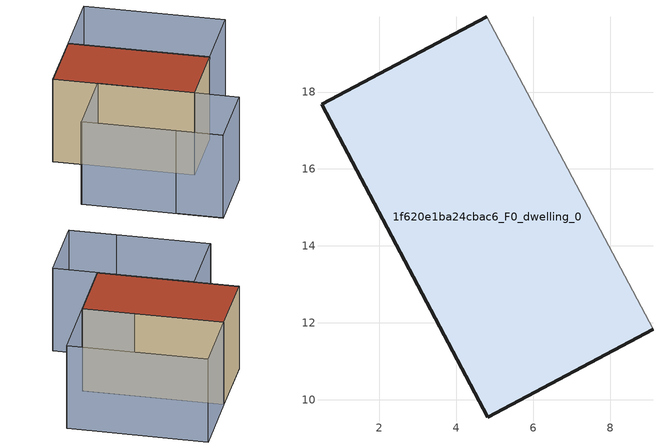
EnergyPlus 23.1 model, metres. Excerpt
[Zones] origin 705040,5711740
1f620e1ba24cbac6_F0_dwelling_0
 floor ground (EU_floor_Construction): 9.11,11.83 4.79,19.95 0.5,17.68 4.82,9.55 z0
 wall outside (EU_wall_Construction): 9.11,11.83 4.82,9.55 0.5,17.68 4.79,19.95 z0:6
 wall adiabatic (EU_wall_Construction): 4.79,19.95 9.11,11.83 z0:6
 roof outside (EU_roof_Construction): 4.79,19.95 9.11,11.83 4.82,9.55 0.5,17.68 z6
shading: -2.7,12.71 1.61,4.59 / 1.62,4.58 -2.7,12.7 / -2.7,12.7 1.86,15.12 / 1.86,15.12 6.18,7 / 6.18,7 1.62,4.58 / 9.12,11.82 4.79,19.95 / 4.79,19.95 9.23,22.31 / 9.23,22.31 13.55,14.18 / 13.55,14.18 9.12,11.82 z0:6
[Building]
EU S2 Campaign: North Axis=0; Terrain=City; Solar Distribution=FullExterior
[Site:Location]
London: Latitude=51.5; Longitude=-0.5; Time Zone=0; Elevation=25
[SizingPeriod:WeatherFileDays]
AnnualSizingPeriod: Begin Month=1; Begin Day of Month=1; End Month=12; End Day of Month=31; Day of Week for Start Day=Monday; Use Weather File Daylight Saving Period=No; Use Weather File Rain and Snow Indicators=No
[MATERIAL]
EU_InternalMass_Material: Roughness=MediumRough; Thickness=0.1; Conductivity=1; Density=1800; Specific Heat=900; Thermal Absorptance=0.9; Solar Absorptance=0.7; Visible Absorptance=0.7
[MATERIAL:NOMASS] Roughness=MediumRough; Thermal Absorptance=0.9; Solar Absorptance=0.7; Visible Absorptance=0.7
Name | Thermal Resistance
EU_wall_NoMass | 0.71061
EU_roof_NoMass | 2.41608
EU_floor_NoMass | 1.75078
[CONSTRUCTION]
EU_wall_Construction: EU_wall_NoMass
EU_roof_Construction: EU_roof_NoMass
EU_floor_Construction: EU_floor_NoMass
EU_InternalMass_Construction: EU_InternalMass_Material
[ZONE]
1f620e1ba24cbac6_F0_dwelling_0: Type=1; Multiplier=1; Ceiling Height=autocalculate; Volume=268.274; Floor Area=autocalculate; Part of Total Floor Area=Yes
[INTERNALMASS]
1f620e1ba24cbac6_F0_dwelling_0_EU_InternalMass: Construction=EU_InternalMass_Construction; Zone or ZoneList=1f620e1ba24cbac6_F0_dwelling_0; Surface Area=44.7124
[OTHEREQUIPMENT]
EU_Step8_InternalGain_1f620e1ba24cbac6_F0_dwelling_0_f000: Fuel Type=Electricity; Zone or ZoneList or Space or SpaceList=1f620e1ba24cbac6_F0_dwelling_0; Schedule=EU_Step8_GainSchedule_1f620e1ba24cbac6_F0_dwelling_0_f000; Design Level Calculation Method=Watts/Area; Power per Zone Floor Area=1; Fraction Latent=0; Fraction Radiant=0; Fraction Lost=0; Carbon Dioxide Generation Rate=0; EndUse Subcategory=EU_Step8_InternalGains
[ZONEVENTILATION:DESIGNFLOWRATE]
EU_ConstantAir_1f620e1ba24cbac6_F0_dwelling_0: Zone or ZoneList or Space or SpaceList=1f620e1ba24cbac6_F0_dwelling_0; Schedule=EU_AlwaysOn; Design Flow Rate Calculation Method=AirChanges/Hour; Air Changes per Hour=0.496673; Ventilation Type=Natural; Fan Pressure Rise=0; Fan Total Efficiency=1; Constant Term Coefficient=1; Temperature Term Coefficient=0; Velocity Term Coefficient=0; Velocity Squared Term Coefficient=0; Minimum Indoor Temperature=-100; Maximum Indoor Temperature=100; Delta Temperature=-100; Minimum Outdoor Temperature=-100; Maximum Outdoor Temperature=100; Maximum Wind Speed=40
[HVACTEMPLATE:THERMOSTAT]
EU_HeatOnly_1f620e1ba24cbac6_F0_dwelling_0: Constant Heating Setpoint=20; Constant Cooling Setpoint=50
[HVACTEMPLATE:ZONE:IDEALLOADSAIRSYSTEM]
1f620e1ba24cbac6_F0_dwelling_0: Template Thermostat=EU_HeatOnly_1f620e1ba24cbac6_F0_dwelling_0; System Availability Schedule=EU_AlwaysOn; Maximum Heating Supply Air Temperature=50; Minimum Cooling Supply Air Temperature=13; Maximum Heating Supply Air Humidity Ratio=0.0156; Minimum Cooling Supply Air Humidity Ratio=0.0077; Heating Limit=NoLimit; Cooling Limit=NoLimit; Heating Availability Schedule=EU_AlwaysOn; Cooling Availability Schedule=EU_CoolingOff; Dehumidification Control Type=ConstantSensibleHeatRatio; Cooling Sensible Heat Ratio=0.7; Dehumidification Setpoint=60; Humidification Control Type=None; Humidification Setpoint=30; Outdoor Air Method=None; Outdoor Air Flow Rate per Person=0.00944; Outdoor Air Flow Rate per Zone Floor Area=0; Outdoor Air Flow Rate per Zone=0; Demand Controlled Ventilation Type=None; Outdoor Air Economizer Type=NoEconomizer; Heat Recovery Type=None; Sensible Heat Recovery Effectiveness=0.7; Latent Heat Recovery Effectiveness=0.65
[SIZING:ZONE]
1f620e1ba24cbac6_F0_dwelling_0: Zone Cooling Design Supply Air Temperature Input Method=SupplyAirTemperature; Zone Cooling Design Supply Air Temperature=13; Zone Heating Design Supply Air Temperature Input Method=SupplyAirTemperature; Zone Heating Design Supply Air Temperature=50; Zone Cooling Design Supply Air Humidity Ratio=0.008; Zone Heating Design Supply Air Humidity Ratio=0.008; Cooling Design Air Flow Method=DesignDay; Cooling Design Air Flow Rate=0; Cooling Minimum Air Flow per Zone Floor Area=0.000762; Cooling Minimum Air Flow=0; Cooling Minimum Air Flow Fraction=0.2; Heating Design Air Flow Method=DesignDay; Heating Design Air Flow Rate=0; Heating Maximum Air Flow per Zone Floor Area=0.002032; Heating Maximum Air Flow=0.141576; Heating Maximum Air Flow Fraction=0.3; Account for Dedicated Outdoor Air System=No; Dedicated Outdoor Air System Control Strategy=NeutralSupplyAir; Dedicated Outdoor Air Low Setpoint Temperature for Design=autosize; Dedicated Outdoor Air High Setpoint Temperature for Design=autosize; Zone Load Sizing Method=Sensible Load Only No Latent Load; Zone Latent Cooling Design Supply Air Humidity Ratio Input Method=HumidityRatioDifference; Zone Cooling Design Supply Air Humidity Ratio Difference=0.005; Zone Latent Heating Design Supply Air Humidity Ratio Input Method=HumidityRatioDifference; Zone Humidification Design Supply Air Humidity Ratio Difference=0.005
[SCHEDULE:CONSTANT]
Name | Hourly Value
EU_AlwaysOn | 1
EU_CoolingOff | 0
[SCHEDULE:FILE]
EU_Step8_GainSchedule_1f620e1ba24cbac6_F0_dwelling_0_f000: File=../../schedules/1f620e1ba24cbac6/1f620e1ba24cbac6_F0_dwelling_0_f000_gain.csv; Column Number=1; Rows to Skip at Top=0; Number of Hours of Data=8760; Column Separator=Comma; Interpolate to Timestep=No; Minutes per Item=60; Adjust Schedule for Daylight Savings=Yes
